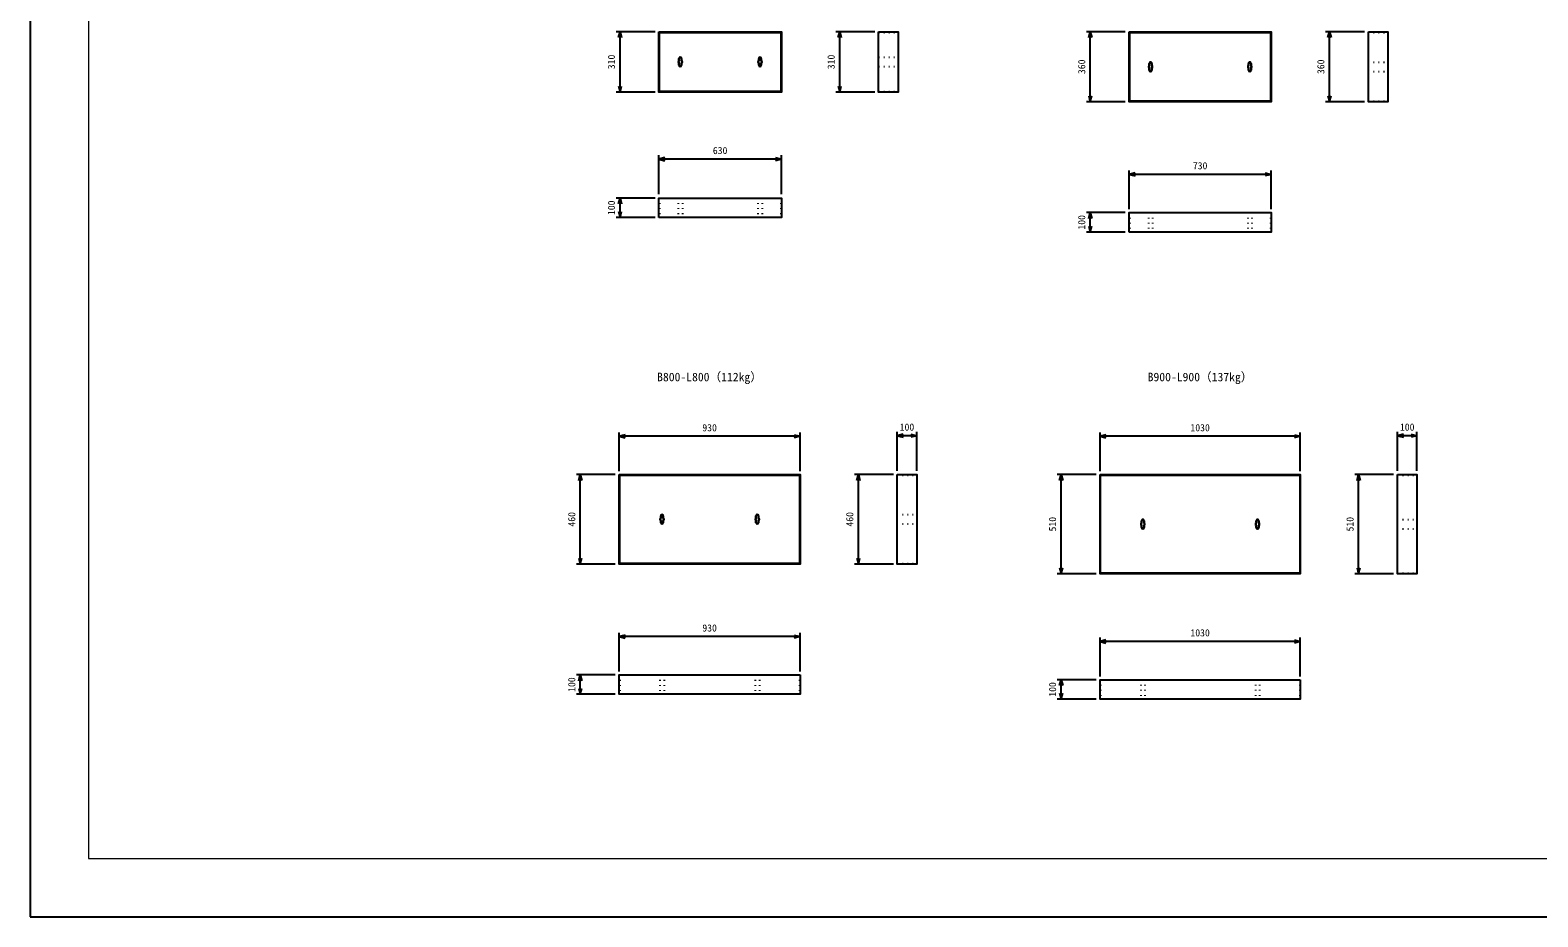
# Model space of a CAD drawing. Units: millimetres, scale not verified. Extents: x -6300 to 6300, y -4455 to 4455.
# Drawn here: x -6300 to 1454, y -4455 to 106 of the extents above; entities that cross this region are included whole.
import ezdxf
from ezdxf.enums import TextEntityAlignment as Align

# ---------------------------------------------------------------- set-up
doc = ezdxf.new("R2010")
doc.units = ezdxf.units.MM
doc.header["$LTSCALE"] = 15
doc.linetypes.add('DOTTED', pattern=[1.75, 0.25, -1.5])
for name, color, linetype, lineweight in [('0-0_DIM', 7, 'Continuous', 25), ('0-1_Defpoints', 5, 'Continuous', 25), ('0-4_OUTLINE', 3, 'Continuous', 25), ('0-5_OUTLINE2', 4, 'DOTTED', 25), ('0-6_TXT', 7, 'Continuous', 25), ('0-7_WAKU', 3, 'Continuous', 13)]:
    doc.layers.add(name, color=color, linetype=linetype, lineweight=lineweight)
doc.styles.add('ＭＳ ゴシック', font='')
doc.styles.get('ＭＳ ゴシック').set_extended_font_data('MS Gothic')

msp = doc.modelspace()

# ---------------------------------------------------------------- linework, layer by layer
at = {"layer": '0-0_DIM'}
for p, q in [((-3086.57, 97.26), (-3286.57, 97.26)), ((-3266.57, -212.74), (-3266.57, 97.26)), ((-1956.64, 97.26), (-2156.64, 97.26)), ((-2136.64, -212.74), (-2136.64, 97.26)), ((-668, 97.26), (-868, 97.26)), ((-848, -262.74), (-848, 97.26)), ((561.93, 97.26), (361.93, 97.26)), ((381.93, -262.74), (381.93, 97.26)), ((-3086.57, -212.74), (-3286.57, -212.74)), ((-1956.64, -212.74), (-2156.64, -212.74)), ((-668, -262.74), (-868, -262.74)), ((561.93, -262.74), (361.93, -262.74)), ((-3066.57, -737.74), (-3066.57, -537.74)), ((-2436.57, -737.74), (-2436.57, -537.74)), ((-2436.57, -557.74), (-3066.57, -557.74)), ((-648, -815.94), (-648, -615.94)), ((82, -815.94), (82, -615.94)), ((82, -635.94), (-648, -635.94)), ((-3086.57, -757.74), (-3286.57, -757.74)), ((-3266.57, -857.74), (-3266.57, -757.74)), ((-668, -832.74), (-868, -832.74)), ((-848, -932.74), (-848, -832.74)), ((-3086.57, -857.74), (-3286.57, -857.74)), ((-668, -932.74), (-868, -932.74)), ((-3270.61, -2163.46), (-3270.61, -1963.46)), ((-2340.61, -1983.46), (-3270.61, -1983.46)), ((-2340.61, -2163.46), (-2340.61, -1963.46)), ((-1840.68, -2160.26), (-1840.68, -1960.26)), ((-1740.68, -1980.26), (-1840.68, -1980.26)), ((-1740.68, -2160.26), (-1740.68, -1960.26)), ((-798, -2163.46), (-798, -1963.46)), ((232, -1983.46), (-798, -1983.46)), ((232, -2163.46), (232, -1963.46)), ((731.93, -2160.26), (731.93, -1960.26)), ((831.93, -1980.26), (731.93, -1980.26)), ((831.93, -2160.26), (831.93, -1960.26)), ((-3290.61, -2180.26), (-3490.61, -2180.26)), ((-3470.61, -2640.26), (-3470.61, -2180.26)), ((-1860.68, -2180.26), (-2060.68, -2180.26)), ((-2040.68, -2640.26), (-2040.68, -2180.26)), ((-818, -2180.26), (-1018, -2180.26)), ((-998, -2690.26), (-998, -2180.26)), ((711.93, -2180.26), (511.93, -2180.26)), ((531.93, -2690.26), (531.93, -2180.26)), ((-3290.61, -2640.26), (-3490.61, -2640.26)), ((-1860.68, -2640.26), (-2060.68, -2640.26)), ((-818, -2690.26), (-1018, -2690.26)), ((711.93, -2690.26), (511.93, -2690.26)), ((-3270.61, -3193.46), (-3270.61, -2993.46)), ((-2340.61, -3013.46), (-3270.61, -3013.46)), ((-2340.61, -3193.46), (-2340.61, -2993.46)), ((-798, -3218.46), (-798, -3018.46)), ((232, -3218.46), (232, -3018.46)), ((232, -3038.46), (-798, -3038.46)), ((-3290.61, -3210.26), (-3490.61, -3210.26)), ((-3470.61, -3310.26), (-3470.61, -3210.26)), ((-818, -3235.26), (-1018, -3235.26)), ((-998, -3335.26), (-998, -3235.26)), ((-3290.61, -3310.26), (-3490.61, -3310.26)), ((-818, -3335.26), (-1018, -3335.26))]:
    msp.add_line(p, q, dxfattribs=at)
for points in [[(-3274.61, 67.26), (-3266.57, 97.26), (-3258.53, 67.26)], [(-2144.68, 67.26), (-2136.64, 97.26), (-2128.6, 67.26)], [(-856.04, 67.26), (-848, 97.26), (-839.96, 67.26)], [(373.89, 67.26), (381.93, 97.26), (389.97, 67.26)], [(-3274.61, -182.74), (-3266.57, -212.74), (-3258.53, -182.74)], [(-2144.68, -182.74), (-2136.64, -212.74), (-2128.6, -182.74)], [(-856.04, -232.74), (-848, -262.74), (-839.96, -232.74)], [(373.89, -232.74), (381.93, -262.74), (389.97, -232.74)], [(-3036.57, -549.7), (-3066.57, -557.74), (-3036.57, -565.78)], [(-2466.57, -549.7), (-2436.57, -557.74), (-2466.57, -565.78)], [(-618, -627.9), (-648, -635.94), (-618, -643.98)], [(52, -627.9), (82, -635.94), (52, -643.98)], [(-3274.61, -787.74), (-3266.57, -757.74), (-3258.53, -787.74)], [(-3274.61, -827.74), (-3266.57, -857.74), (-3258.53, -827.74)], [(-856.04, -862.74), (-848, -832.74), (-839.96, -862.74)], [(-856.04, -902.74), (-848, -932.74), (-839.96, -902.74)], [(-3240.61, -1975.42), (-3270.61, -1983.46), (-3240.61, -1991.5)], [(-2370.61, -1975.42), (-2340.61, -1983.46), (-2370.61, -1991.5)], [(-1810.68, -1972.22), (-1840.68, -1980.26), (-1810.68, -1988.3)], [(-1770.68, -1972.22), (-1740.68, -1980.26), (-1770.68, -1988.3)], [(-768, -1975.42), (-798, -1983.46), (-768, -1991.5)], [(202, -1975.42), (232, -1983.46), (202, -1991.5)], [(761.93, -1972.22), (731.93, -1980.26), (761.93, -1988.3)], [(801.93, -1972.22), (831.93, -1980.26), (801.93, -1988.3)], [(-3478.65, -2210.26), (-3470.61, -2180.26), (-3462.57, -2210.26)], [(-2048.72, -2210.26), (-2040.68, -2180.26), (-2032.64, -2210.26)], [(-1006.04, -2210.26), (-998, -2180.26), (-989.96, -2210.26)], [(523.89, -2210.26), (531.93, -2180.26), (539.97, -2210.26)], [(-3478.65, -2610.26), (-3470.61, -2640.26), (-3462.57, -2610.26)], [(-2048.72, -2610.26), (-2040.68, -2640.26), (-2032.64, -2610.26)], [(-1006.04, -2660.26), (-998, -2690.26), (-989.96, -2660.26)], [(523.89, -2660.26), (531.93, -2690.26), (539.97, -2660.26)], [(-3240.61, -3005.42), (-3270.61, -3013.46), (-3240.61, -3021.5)], [(-2370.61, -3005.42), (-2340.61, -3013.46), (-2370.61, -3021.5)], [(-768, -3030.42), (-798, -3038.46), (-768, -3046.5)], [(202, -3030.42), (232, -3038.46), (202, -3046.5)], [(-3478.65, -3240.26), (-3470.61, -3210.26), (-3462.57, -3240.26)], [(-1006.04, -3265.26), (-998, -3235.26), (-989.96, -3265.26)], [(-3478.65, -3280.26), (-3470.61, -3310.26), (-3462.57, -3280.26)], [(-1006.04, -3305.26), (-998, -3335.26), (-989.96, -3305.26)]]:
    msp.add_lwpolyline(points, dxfattribs=at)
at = {"layer": '0-1_Defpoints'}
msp.add_lwpolyline([(-6300, -4455), (6300, -4455), (6300, 4455), (-6300, 4455)], close=True, dxfattribs=at)
at = {"layer": '0-4_OUTLINE'}
for p, q in [((-2963.17, -49.45), (-2963.17, -40.24)), ((-2963.17, -75.24), (-2963.17, -66.04)), ((-2961.57, -50.26), (-2961.57, -40.24)), ((-2961.57, -75.24), (-2961.57, -65.23)), ((-2951.57, -40.24), (-2951.57, -50.26)), ((-2951.57, -65.23), (-2951.57, -75.24)), ((-2949.97, -40.24), (-2949.97, -49.45)), ((-2949.97, -66.04), (-2949.97, -75.24)), ((-2553.17, -49.45), (-2553.17, -40.24)), ((-2553.17, -75.24), (-2553.17, -66.04)), ((-2551.57, -50.26), (-2551.57, -40.24)), ((-2551.57, -75.24), (-2551.57, -65.23)), ((-2541.57, -40.24), (-2541.57, -50.26)), ((-2541.57, -65.23), (-2541.57, -75.24)), ((-2539.97, -40.24), (-2539.97, -49.45)), ((-2539.97, -66.04), (-2539.97, -75.24)), ((-544.6, -74.45), (-544.6, -65.24)), ((-543, -75.26), (-543, -65.24)), ((-533, -65.24), (-533, -75.26)), ((-531.4, -65.24), (-531.4, -74.45)), ((-34.6, -74.45), (-34.6, -65.24)), ((-33, -75.26), (-33, -65.24)), ((-23, -65.24), (-23, -75.26)), ((-21.4, -65.24), (-21.4, -74.45)), ((-544.6, -100.24), (-544.6, -91.04)), ((-543, -100.24), (-543, -90.23)), ((-533, -90.23), (-533, -100.24)), ((-531.4, -91.04), (-531.4, -100.24)), ((-34.6, -100.24), (-34.6, -91.04)), ((-33, -100.24), (-33, -90.23)), ((-23, -90.23), (-23, -100.24)), ((-21.4, -91.04), (-21.4, -100.24)), ((-3057.21, -2401.96), (-3057.21, -2392.76)), ((-3055.61, -2402.78), (-3055.61, -2392.76)), ((-3045.61, -2392.76), (-3045.61, -2402.78)), ((-3044.01, -2392.76), (-3044.01, -2401.96)), ((-2567.21, -2401.96), (-2567.21, -2392.76)), ((-2565.61, -2402.78), (-2565.61, -2392.76)), ((-2555.61, -2392.76), (-2555.61, -2402.78)), ((-2554.01, -2392.76), (-2554.01, -2401.96)), ((-3057.21, -2427.76), (-3057.21, -2418.55)), ((-3055.61, -2427.76), (-3055.61, -2417.74)), ((-3045.61, -2417.74), (-3045.61, -2427.76)), ((-3044.01, -2418.55), (-3044.01, -2427.76)), ((-2567.21, -2427.76), (-2567.21, -2418.55)), ((-2565.61, -2427.76), (-2565.61, -2417.74)), ((-2555.61, -2417.74), (-2555.61, -2427.76)), ((-2554.01, -2418.55), (-2554.01, -2427.76)), ((-584.6, -2426.96), (-584.6, -2417.76)), ((-584.6, -2452.76), (-584.6, -2443.55)), ((-583, -2427.78), (-583, -2417.76)), ((-583, -2452.76), (-583, -2442.74)), ((-573, -2417.76), (-573, -2427.78)), ((-573, -2442.74), (-573, -2452.76)), ((-571.4, -2417.76), (-571.4, -2426.96)), ((-571.4, -2443.55), (-571.4, -2452.76)), ((5.4, -2426.96), (5.4, -2417.76)), ((5.4, -2452.76), (5.4, -2443.55)), ((7, -2427.78), (7, -2417.76)), ((7, -2452.76), (7, -2442.74)), ((17, -2417.76), (17, -2427.78)), ((17, -2442.74), (17, -2452.76)), ((18.6, -2417.76), (18.6, -2426.96)), ((18.6, -2443.55), (18.6, -2452.76))]:
    msp.add_line(p, q, dxfattribs=at)
for points in [[(-3066.57, 97.26), (-2436.57, 97.26), (-2436.57, -212.74), (-3066.57, -212.74)], [(-3063.37, 94.06), (-2439.77, 94.06), (-2439.77, -209.54), (-3063.37, -209.54)], [(-1936.64, 97.26), (-1836.64, 97.26), (-1836.64, -212.74), (-1936.64, -212.74)], [(-648, 97.26), (82, 97.26), (82, -262.74), (-648, -262.74)], [(-644.8, 94.06), (78.8, 94.06), (78.8, -259.54), (-644.8, -259.54)], [(581.93, 97.26), (681.93, 97.26), (681.93, -262.74), (581.93, -262.74)], [(-3066.57, -857.74), (-3066.57, -757.74), (-2436.57, -757.74), (-2436.57, -857.74)], [(-648, -932.74), (-648, -832.74), (82, -832.74), (82, -932.74)], [(-3270.61, -2180.26), (-2340.61, -2180.26), (-2340.61, -2640.26), (-3270.61, -2640.26)], [(-3267.41, -2183.46), (-2343.81, -2183.46), (-2343.81, -2637.06), (-3267.41, -2637.06)], [(-1840.68, -2180.26), (-1740.68, -2180.26), (-1740.68, -2640.26), (-1840.68, -2640.26)], [(-798, -2180.26), (232, -2180.26), (232, -2690.26), (-798, -2690.26)], [(-794.8, -2183.46), (228.8, -2183.46), (228.8, -2687.06), (-794.8, -2687.06)], [(731.93, -2180.26), (831.93, -2180.26), (831.93, -2690.26), (731.93, -2690.26)], [(-2340.61, -3210.26), (-2340.61, -3310.26), (-3270.61, -3310.26), (-3270.61, -3210.26)], [(232, -3235.26), (232, -3335.26), (-798, -3335.26), (-798, -3235.26)]]:
    msp.add_lwpolyline(points, close=True, dxfattribs=at)
for centre, radius, start, end in [((-2956.57, -57.74), 10.6, 128.50929, 231.49071), ((-2956.57, -57.74), 9, 123.74899, 236.25101), ((-2956.57, -40.24), 6.6, 0, 180.00002), ((-2956.57, -75.24), 6.6, 180, 359.99998), ((-2956.57, -40.24), 5, 0, 180.00002), ((-2956.57, -75.24), 5, 180, 359.99998), ((-2956.57, -57.74), 9, 303.74899, 56.25101), ((-2956.57, -57.74), 10.6, 308.50929, 51.49071), ((-2546.57, -57.74), 10.6, 128.50929, 231.49071), ((-2546.57, -57.74), 9, 123.74899, 236.25101), ((-2546.57, -40.24), 6.6, 0, 180.00002), ((-2546.57, -75.24), 6.6, 180, 359.99998), ((-2546.57, -40.24), 5, 0, 180.00002), ((-2546.57, -75.24), 5, 180, 359.99998), ((-2546.57, -57.74), 9, 303.74899, 56.25101), ((-2546.57, -57.74), 10.6, 308.50929, 51.49071), ((-538, -82.74), 10.6, 128.50929, 231.49071), ((-538, -82.74), 9, 123.74899, 236.25101), ((-538, -65.24), 6.6, 0, 180.00002), ((-538, -65.24), 5, 0, 180.00002), ((-538, -82.74), 9, 303.74899, 56.25101), ((-538, -82.74), 10.6, 308.50929, 51.49071), ((-28, -82.74), 10.6, 128.50929, 231.49071), ((-28, -82.74), 9, 123.74899, 236.25101), ((-28, -65.24), 6.6, 0, 180.00002), ((-28, -65.24), 5, 0, 180.00002), ((-28, -82.74), 9, 303.74899, 56.25101), ((-28, -82.74), 10.6, 308.50929, 51.49071), ((-538, -100.24), 6.6, 180, 359.99998), ((-538, -100.24), 5, 180, 359.99998), ((-28, -100.24), 6.6, 180, 359.99998), ((-28, -100.24), 5, 180, 359.99998), ((-3050.61, -2410.26), 10.6, 128.50929, 231.49071), ((-3050.61, -2410.26), 9, 123.74899, 236.25101), ((-3050.61, -2392.76), 6.6, 0, 180.00002), ((-3050.61, -2392.76), 5, 0, 180.00002), ((-3050.61, -2410.26), 9, 303.74899, 56.25101), ((-3050.61, -2410.26), 10.6, 308.50929, 51.49071), ((-2560.61, -2410.26), 10.6, 128.50929, 231.49071), ((-2560.61, -2410.26), 9, 123.74899, 236.25101), ((-2560.61, -2392.76), 6.6, 0, 180.00002), ((-2560.61, -2392.76), 5, 0, 180.00002), ((-2560.61, -2410.26), 9, 303.74899, 56.25101), ((-2560.61, -2410.26), 10.6, 308.50929, 51.49071), ((-3050.61, -2427.76), 6.6, 180, 359.99998), ((-3050.61, -2427.76), 5, 180, 359.99998), ((-2560.61, -2427.76), 6.6, 180, 359.99998), ((-2560.61, -2427.76), 5, 180, 359.99998), ((-578, -2435.26), 10.6, 128.50929, 231.49071), ((-578, -2435.26), 9, 123.74899, 236.25101), ((-578, -2417.76), 6.6, 0, 180.00002), ((-578, -2452.76), 6.6, 180, 359.99998), ((-578, -2417.76), 5, 0, 180.00002), ((-578, -2452.76), 5, 180, 359.99998), ((-578, -2435.26), 9, 303.74899, 56.25101), ((-578, -2435.26), 10.6, 308.50929, 51.49071), ((12, -2435.26), 10.6, 128.50929, 231.49071), ((12, -2435.26), 9, 123.74899, 236.25101), ((12, -2417.76), 6.6, 0, 180.00002), ((12, -2452.76), 6.6, 180, 359.99998), ((12, -2417.76), 5, 0, 180.00002), ((12, -2452.76), 5, 180, 359.99998), ((12, -2435.26), 9, 303.74899, 56.25101), ((12, -2435.26), 10.6, 308.50929, 51.49071)]:
    msp.add_arc(centre, radius, start, end, dxfattribs=at)
at = {"layer": '0-5_OUTLINE2'}
for p, q in [((-1936.64, 94.06), (-1836.64, 94.06)), ((581.93, 94.06), (681.93, 94.06)), ((-1936.64, -33.64), (-1836.64, -33.64)), ((581.93, -58.64), (681.93, -58.64)), ((-1936.64, -81.84), (-1836.64, -81.84)), ((581.93, -106.84), (681.93, -106.84)), ((-1936.64, -209.54), (-1836.64, -209.54)), ((581.93, -259.54), (681.93, -259.54)), ((-3063.37, -757.74), (-3063.37, -857.74)), ((-2967.17, -757.74), (-2967.17, -857.74)), ((-2945.97, -757.74), (-2945.97, -857.74)), ((-2557.17, -757.74), (-2557.17, -857.74)), ((-2535.97, -757.74), (-2535.97, -857.74)), ((-2439.77, -757.74), (-2439.77, -857.74)), ((-644.8, -832.74), (-644.8, -932.74)), ((-548.6, -832.74), (-548.6, -932.74)), ((-527.4, -832.74), (-527.4, -932.74)), ((-38.6, -832.74), (-38.6, -932.74)), ((-17.4, -832.74), (-17.4, -932.74)), ((78.8, -832.74), (78.8, -932.74)), ((-1840.68, -2183.46), (-1740.68, -2183.46)), ((731.93, -2183.46), (831.93, -2183.46)), ((-1840.68, -2386.16), (-1740.68, -2386.16)), ((-1840.68, -2434.36), (-1740.68, -2434.36)), ((731.93, -2411.16), (831.93, -2411.16)), ((731.93, -2459.36), (831.93, -2459.36)), ((-1840.68, -2637.06), (-1740.68, -2637.06)), ((731.93, -2687.06), (831.93, -2687.06)), ((-3267.41, -3210.26), (-3267.41, -3310.26)), ((-3061.21, -3210.26), (-3061.21, -3310.26)), ((-3040.01, -3210.26), (-3040.01, -3310.26)), ((-2571.21, -3210.26), (-2571.21, -3310.26)), ((-2550.01, -3210.26), (-2550.01, -3310.26)), ((-2343.81, -3210.26), (-2343.81, -3310.26)), ((-794.8, -3235.26), (-794.8, -3335.26)), ((-588.6, -3235.26), (-588.6, -3335.26)), ((-567.4, -3235.26), (-567.4, -3335.26)), ((1.4, -3235.26), (1.4, -3335.26)), ((22.6, -3235.26), (22.6, -3335.26)), ((228.8, -3235.26), (228.8, -3335.26))]:
    msp.add_line(p, q, dxfattribs=at)
at = {"layer": '0-7_WAKU'}
msp.add_lwpolyline([(-6000, -4155), (6000, -4155), (6000, 4155), (-6000, 4155)], close=True, dxfattribs=at)

# ---------------------------------------------------------------- texts
at = {"layer": '0-0_DIM', "style": 'ＭＳ ゴシック'}
for s, p in [('310', (-3281.57, -95.24)), ('310', (-2151.64, -95.24)), ('360', (-863, -120.24)), ('360', (366.93, -120.24)), ('100', (-3281.57, -845.24)), ('100', (-863, -920.24)), ('460', (-3485.61, -2447.76)), ('460', (-2055.68, -2447.76)), ('510', (-1013, -2472.76)), ('510', (516.93, -2472.76)), ('100', (-3485.61, -3297.76)), ('100', (-1013, -3322.76))]:
    msp.add_text(s, height=36.66, rotation=90, dxfattribs=at).set_placement(p, align=Align.BOTTOM_LEFT)
for s, p in [('630', (-2789.07, -542.74)), ('730', (-320.5, -620.94)), ('930', (-2843.11, -1968.46)), ('100', (-1828.18, -1965.26)), ('1030', (-333, -1968.46)), ('100', (744.43, -1965.26)), ('930', (-2843.11, -2998.46)), ('1030', (-333, -3023.46))]:
    msp.add_text(s, height=36.66, dxfattribs=at).set_placement(p, align=Align.BOTTOM_LEFT)
at = {"layer": '0-6_TXT', "style": 'ＭＳ ゴシック'}
for s, p in [('B800-L800（112kg）', (-3075.61, -1713.46)), ('B900-L900（137kg）', (-553, -1713.46))]:
    msp.add_text(s, height=43.99, dxfattribs=at).set_placement(p, align=Align.BOTTOM_LEFT)

doc.saveas('drawing.dxf')
